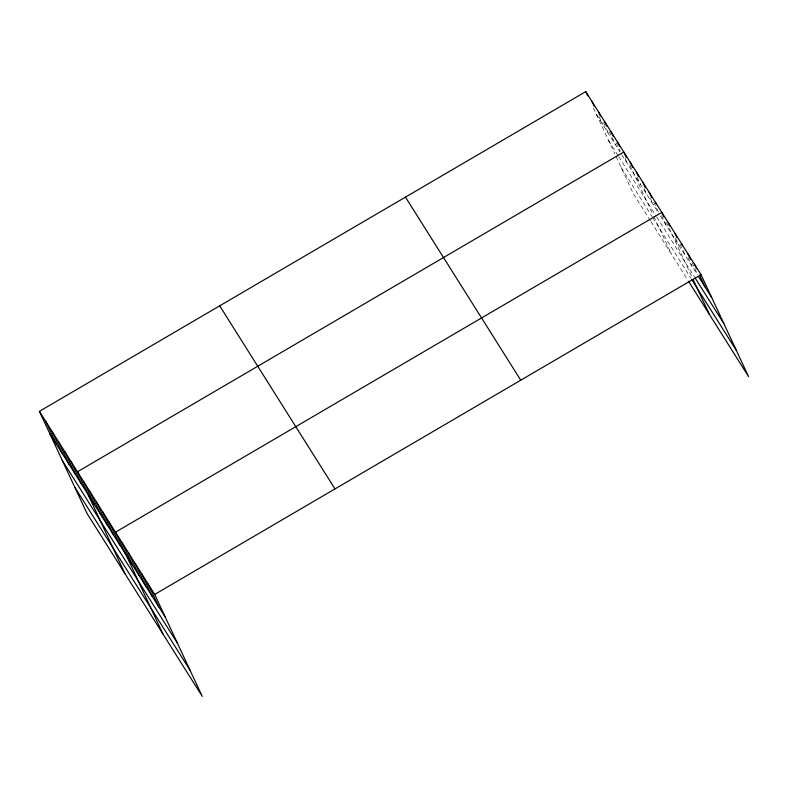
<?xml version="1.0" encoding="UTF-8"?>
<svg xmlns="http://www.w3.org/2000/svg" width="788" height="788" viewBox="0 0 788 788"><rect width="100%" height="100%" fill="white"/><g stroke="black" fill="none" stroke-linecap="round" stroke-linejoin="round"><path stroke-width="0.59" stroke-dasharray="3.94 2.96" d="M596.388 114.408L619.851 151.67M621.752 154.684L658.532 213.085M660.433 216.109L697.311 274.667M608.572 140.53L618.087 155.64M618.718 156.645L656.128 216.05M656.768 217.064L694.464 276.933M621.121 167.45L652.198 216.789M652.828 217.793L690.879 278.213M650.425 220.758L633.306 193.572L615.743 155.916M651.065 221.773L687.835 280.173M692.041 262.631L697.607 274.569M688.032 257.676L692.081 266.364M679.985 244.053L685.55 255.992M675.474 238.015L679.02 245.62M666.412 222.216L692.288 277.711M661.585 215.4L666.146 225.171M653.725 202.073L658.788 212.927M650.425 198.517L653.459 205.038M644.082 188.45L647.115 194.961M637.236 177.3L640.782 184.894M629.878 165.056L652.897 214.405M653.794 216.326L671.356 253.992M625.061 158.24L628.095 164.751M616.186 142.746L620.235 151.434M609.341 131.586L615.418 144.618M603.5 122.603L609.075 134.551M599.185 116.88L602.731 124.474M593.354 107.897L614.847 153.995"/><path stroke-width="1.18" d="M39.4 411.346L154.694 594.428L202.24 696.385L86.946 513.313L39.4 411.346L585.76 91.615L701.054 274.687L748.6 376.654L688.476 281.178M154.694 594.428L701.054 274.687M698.621 276.736L711.682 297.49M695.124 277.967L723.867 323.612M691.509 279.218L736.416 350.532M405.465 197.128L520.76 380.2M219.694 305.833L334.989 488.915M50.028 434.139L165.322 617.221M62.213 460.271L177.507 643.343M74.761 487.181L190.056 670.263M694.524 264.315L696.543 268.659M699.586 275.17L705.152 287.118M687.983 253.943L690.515 259.37M681.453 243.571L682.467 245.738M674.922 233.189L676.941 237.533M668.391 222.817L669.908 226.077M663.88 216.789L661.851 212.445L115.491 532.176L163.037 634.143M693.184 279.632L709.397 314.402M655.518 202.378L656.522 204.545M649.174 192.302L651.706 197.729M642.831 182.235L645.362 187.662M636.487 172.168L638.516 176.512M630.144 162.101L632.675 167.529M626.342 157.452L623.81 152.025L77.451 471.766L124.996 573.723M617.467 141.958L619.486 146.302M611.124 131.892L613.153 136.235M604.78 121.825L606.809 126.159M598.447 111.748L600.466 116.092M592.103 101.682L594.122 106.025M585.76 91.615L587.789 95.959M148.164 584.056L158.792 606.849M141.623 573.674L152.261 596.477M135.093 563.302L145.721 586.095M128.562 552.93L139.19 575.723M122.032 542.558L132.66 565.351M109.158 522.109L119.786 544.902M102.814 512.042L113.442 534.835M96.471 501.966L107.099 524.769M90.127 491.899L100.756 514.702M83.784 481.832L94.422 504.625M71.107 461.689L81.735 484.492M64.764 451.623L75.392 474.425M58.42 441.556L69.058 464.349M52.087 431.489L62.715 454.282M45.743 421.413L56.372 444.215"/></g></svg>
